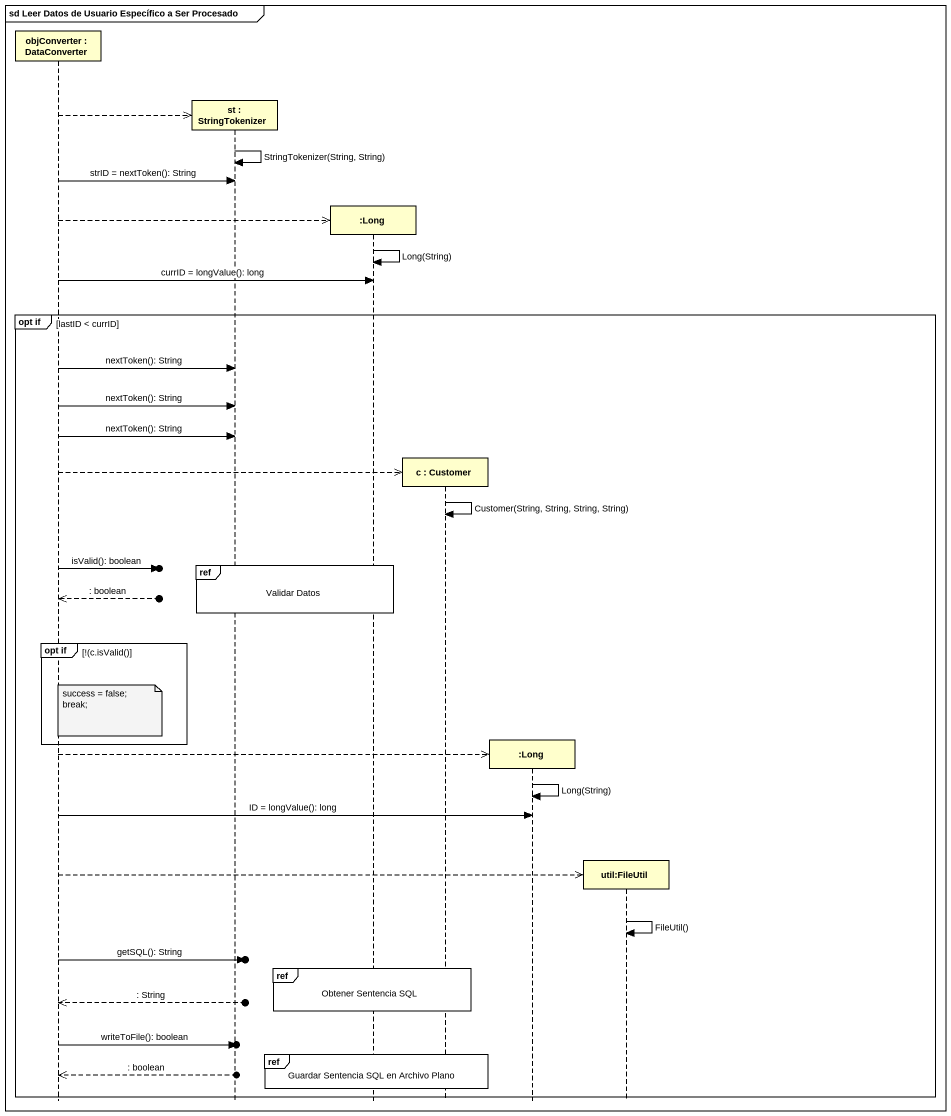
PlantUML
@startuml
mainframe sd Leer Datos de Usuario Específico a Ser Procesado
hide footbox
participant "objConverter : DataConverter" as objConverter
participant "st : StringTokenizer" as st
participant ":Long" as Long
participant "c : Customer" as c
participant ":Long" as Long_2
participant "util:FileUtil" as util_FileUtil

objConverter -->> st **
st -> st : StringTokenizer(String, String)
objConverter -> st : strID = nextToken(): String
objConverter -->> Long **
Long -> Long : Long(String)
objConverter -> Long : currID = longValue(): long
group opt if [lastID < currID]
  objConverter -> st : nextToken(): String
  objConverter -> st : nextToken(): String
  objConverter -> st : nextToken(): String
  objConverter -->> c **
  c -> c : Customer(String, String, String, String)
  ref over st, Long : Validar Datos
  objConverter ->o] : isValid(): boolean
  objConverter <<--o] : : boolean
  group opt if [!(c.isValid()]
    note over objConverter
      success = false;
      break;
    end note
  end
  objConverter -->> Long_2 **
  Long_2 -> Long_2 : Long(String)
  objConverter -> Long_2 : ID = longValue(): long
  objConverter -->> util_FileUtil **
  util_FileUtil -> util_FileUtil : FileUtil()
  objConverter ->o] : getSQL(): String
  ref over Long, c : Obtener Sentencia SQL
  objConverter <<--o] : : String
  objConverter ->o] : writeToFile(): boolean
  ref over Long, c : Guardar Sentencia SQL en Archivo Plano
  objConverter <<--o] : : boolean
end
@enduml
